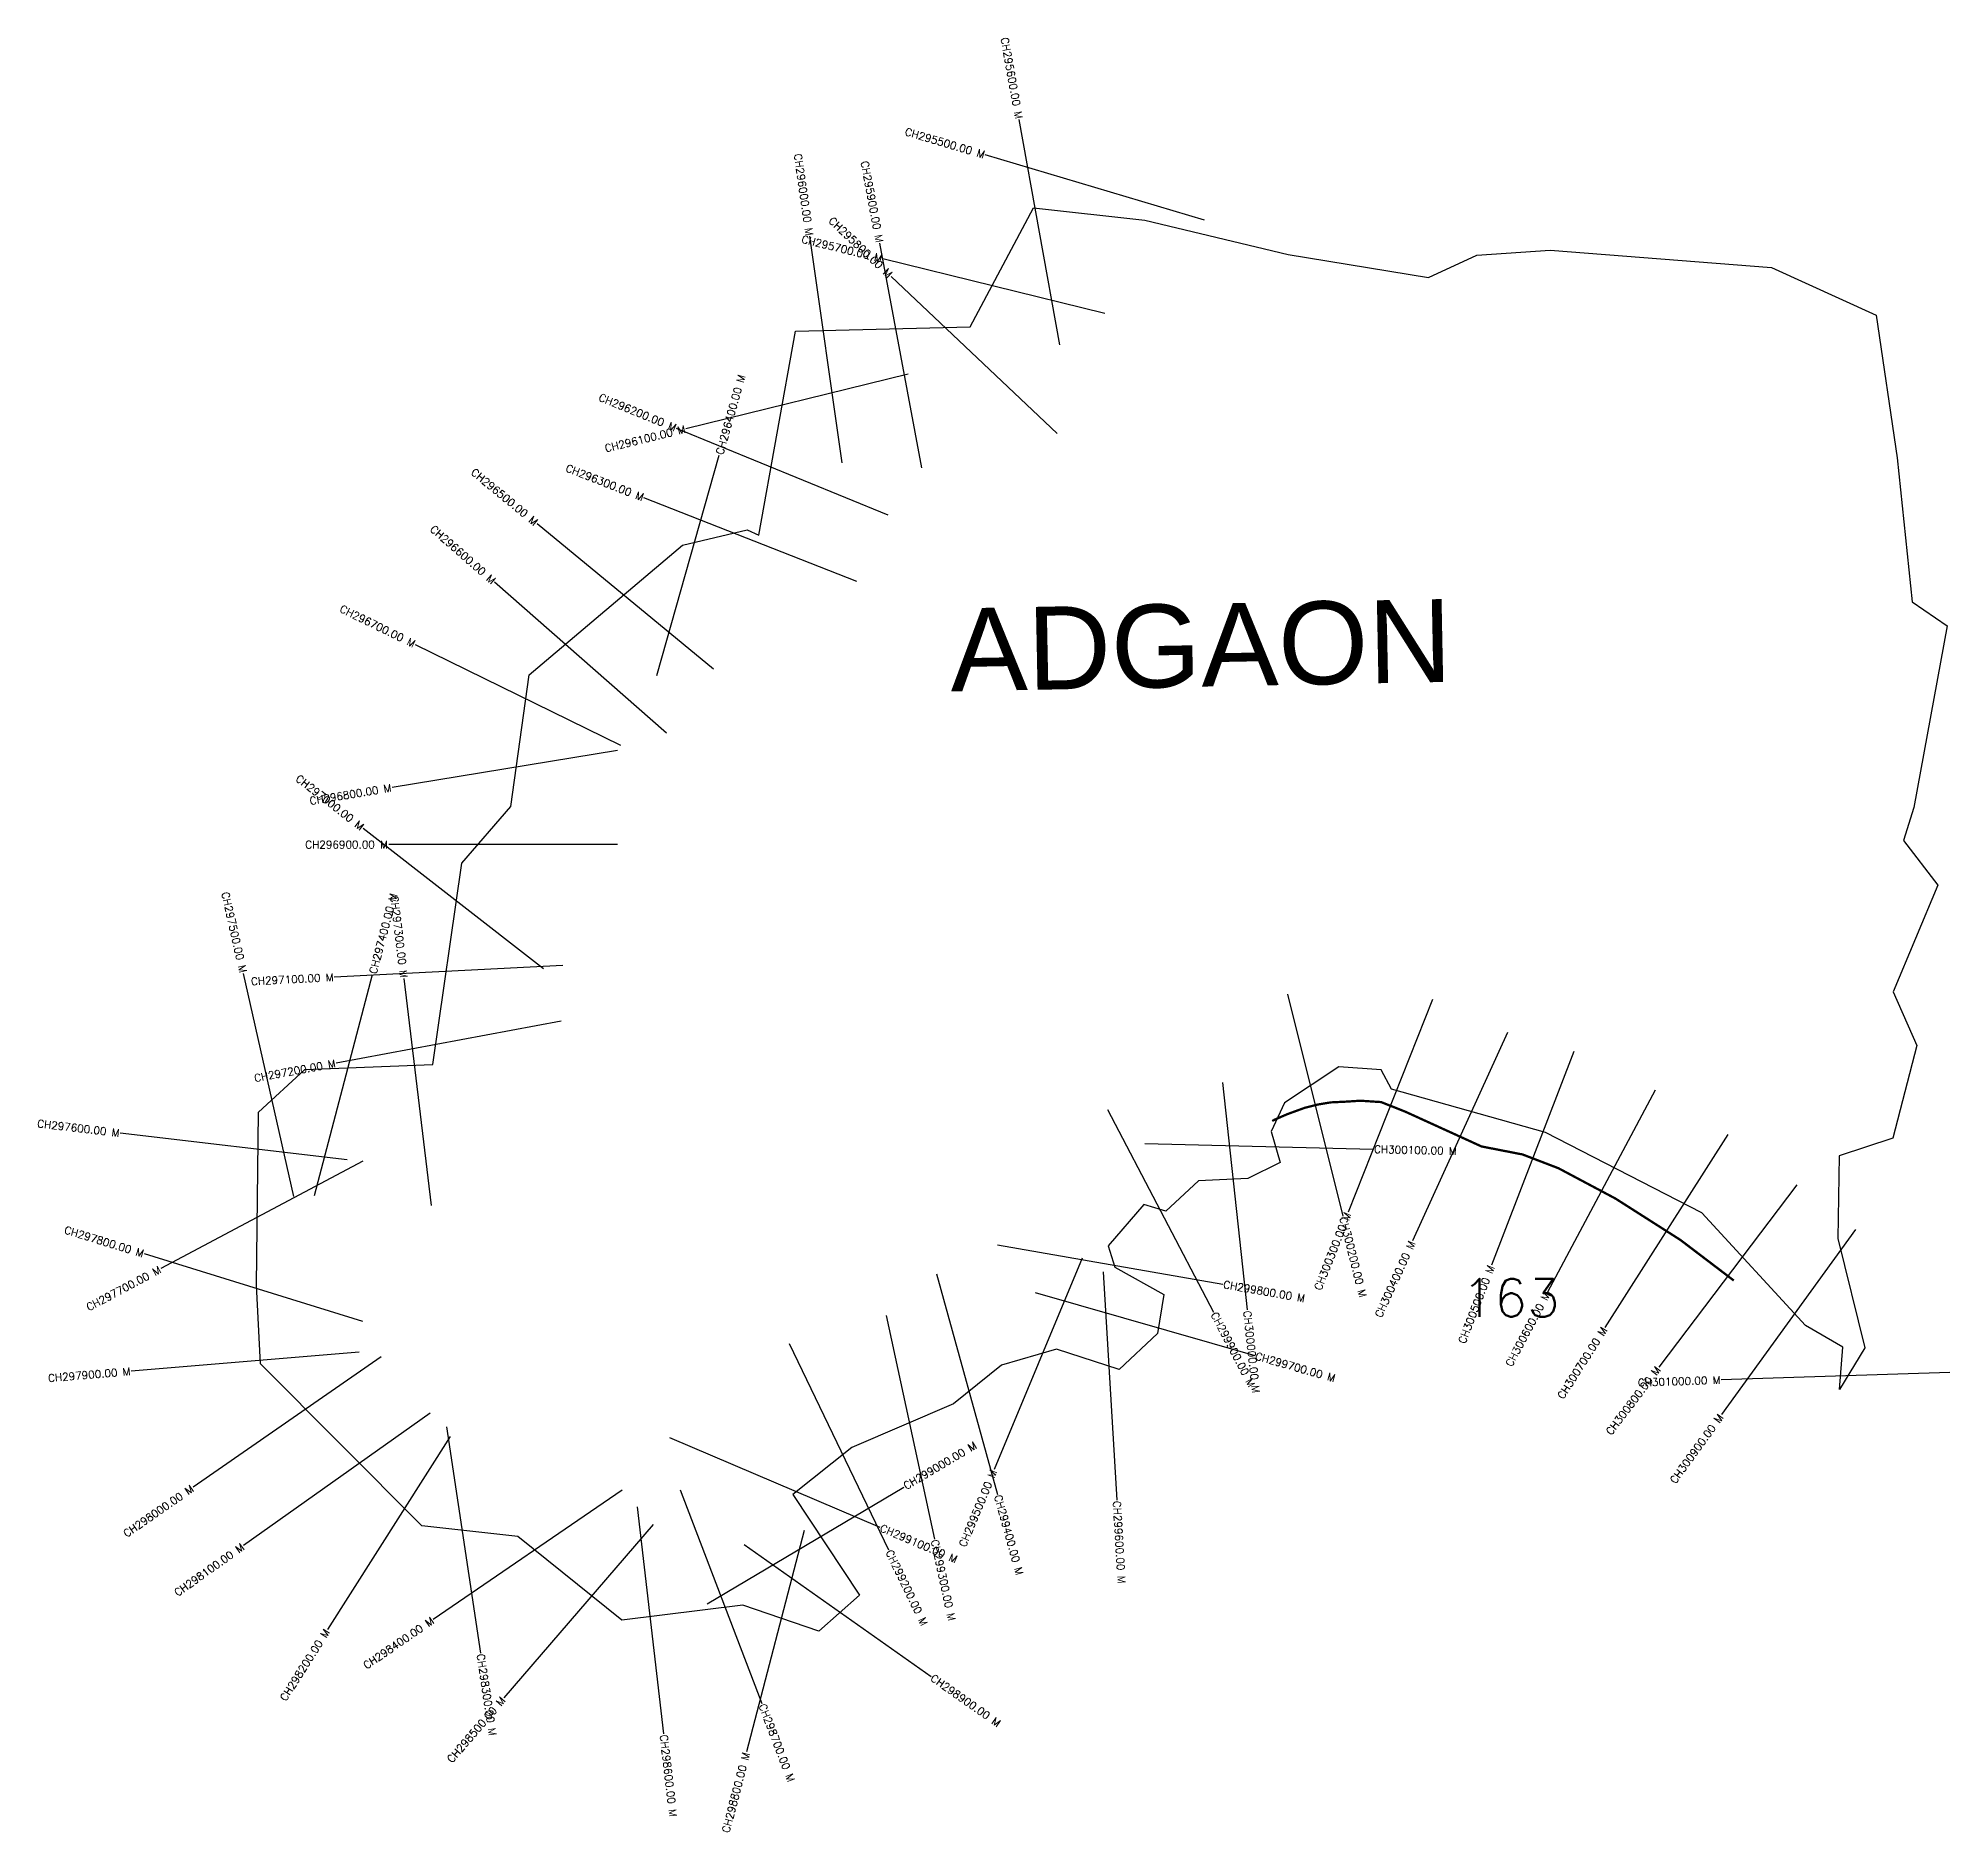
# Model space of a CAD drawing. Header units: metres. Extents: x 281006 to 283514, y 2015186 to 2017538.
import ezdxf
from ezdxf.enums import TextEntityAlignment as Align

# ---------------------------------------------------------------- set-up
doc = ezdxf.new("R2010")
doc.units = ezdxf.units.M
doc.header["$MEASUREMENT"] = 0
for name, color, linetype in [('ARTIFICIALLY PROTECTED', 4, 'Continuous'), ('CS', 134, 'Continuous'), ('CSMark', 6, 'Continuous'), ('village', 3, 'Continuous'), ('VILLAGE NAME', 250, 'Continuous')]:
    doc.layers.add(name, color=color, linetype=linetype)
doc.styles.get("Standard").update_dxf_attribs({"font": 'simplex.shx'})

msp = doc.modelspace()

# ---------------------------------------------------------------- linework, layer by layer
at = {"color": 6, "flags": 128}
msp.add_lwpolyline([(283280, 2017237.3), (283417.6, 2017174.8)], dxfattribs=at)
at = {"layer": 'ARTIFICIALLY PROTECTED', "const_width": 3, "flags": 128}
msp.add_lwpolyline([(282625.2, 2016118), (282628.3, 2016119.7), (282644.6, 2016126.8), (282667.9, 2016135.3), (282685.7, 2016139.7), (282702.1, 2016142.4), (282722.8, 2016143.4), (282740.7, 2016144.6), (282755.5, 2016143.6), (282768, 2016142.8), (282799.6, 2016130.3), (282899.8, 2016084.6), (282953.6, 2016074.1), (283000.8, 2016056), (283054, 2016027.7), (283075.6, 2016016.2), (283160.7, 2015962), (283230.7, 2015908.8)], dxfattribs=at)
at = {"layer": 'CS'}
for p, q in [((282346.4, 2017135.9), (282293.2, 2017431.2)), ((282536.3, 2017299.3), (282248.7, 2017384.8)), ((282061, 2016981.2), (282018.4, 2017278.2)), ((282165.5, 2016974.3), (282110.4, 2017269.2)), ((282405.7, 2017177.1), (282114.4, 2017248.7)), ((282343, 2017019.4), (282125.2, 2017225.6)), ((282147.4, 2017097.5), (281856.1, 2017025.8)), ((282121.4, 2016912.3), (281843.9, 2017026.2)), ((281818.1, 2016702.4), (281899.6, 2016991.1)), ((282080.4, 2016825.6), (281801, 2016935)), ((281892.2, 2016710.3), (281660.7, 2016901.2)), ((281830.6, 2016626.7), (281604.9, 2016824.4)), ((281770.8, 2016610.6), (281501.3, 2016742.5)), ((281766.5, 2016604), (281470.5, 2016555.2)), ((281669.2, 2016317.5), (281432.5, 2016501.7)), ((281766.1, 2016480.4), (281466.1, 2016480.4)), ((281341.8, 2016018.9), (281275.6, 2016311.6)), ((281368.7, 2016020.2), (281445, 2016310.3)), ((281694.4, 2016321.9), (281394.8, 2016306.7)), ((281522.2, 2016007), (281486.3, 2016304.8)), ((282645.2, 2016284.2), (282717.9, 2015993.2)), ((282835.5, 2016277.4), (282724.9, 2015998.5)), ((281692.4, 2016248.8), (281397.4, 2016194)), ((282933.8, 2016233.9), (282809.4, 2015960.9)), ((283020.7, 2016209), (282913, 2015929)), ((282559.8, 2016168.4), (282592.2, 2015870.2)), ((283127.4, 2016158.5), (282986.5, 2015893.6)), ((282409.2, 2016133.1), (282548.2, 2015867.3)), ((281411.8, 2016067), (281113.9, 2016102.1)), ((282457.9, 2016088.4), (282757.8, 2016081.2)), ((283222.7, 2016100.3), (283061.6, 2015847.3)), ((281432, 2016065.4), (281167.2, 2015924.4)), ((283313.5, 2016034.3), (283132.2, 2015795.3)), ((283390.5, 2015975.8), (283214.4, 2015732.9)), ((282264.7, 2015955.7), (282560.3, 2015904.1)), ((281432.3, 2015855.2), (281145.6, 2015943.6)), ((282375.8, 2015938.1), (282260.5, 2015661.1)), ((282184.7, 2015917.5), (282264.9, 2015628.4)), ((282403.4, 2015920.2), (282421.2, 2015620.8)), ((282314, 2015893), (282602.5, 2015810.5)), ((282118.8, 2015863), (282182.1, 2015569.7)), ((281991.7, 2015826), (282121.9, 2015555.7)), ((281427.4, 2015815), (281128.4, 2015789.9)), ((281456.1, 2015808.8), (281209.5, 2015638)), ((283514, 2015788.1), (283214.2, 2015778.5)), ((281520.5, 2015734.7), (281275.7, 2015561.4)), ((281546.9, 2015704.3), (281385.8, 2015451.2)), ((281541.8, 2015716.8), (281586.5, 2015420.2)), ((281834.6, 2015702.9), (282110.6, 2015585.5)), ((281772.3, 2015633.9), (281524.6, 2015464.5)), ((281848.7, 2015634.5), (281955.7, 2015354.2)), ((281883.9, 2015485), (282141.9, 2015638)), ((281792.1, 2015612.2), (281826.8, 2015314.2)), ((281813, 2015588.7), (281617.1, 2015361.5)), ((282011.1, 2015581.2), (281935.6, 2015290.9)), ((281932.6, 2015562.5), (282177.9, 2015389.7))]:
    msp.add_line(p, q, dxfattribs=at)
at = {"layer": 'village', "color": 6}
for points in [[(283373.8, 2015821.4, 0), (283324.8, 2015849.9, 0), (283188.8, 2015997.5, 0), (282983.8, 2016103.1, 0), (282781.7, 2016159.6, 0), (282768, 2016185.3, 0), (282712.4, 2016189.1, 0), (282641.3, 2016142, 0), (282624, 2016104.4, 0), (282635.7, 2016063.4, 0), (282593.3, 2016042.4, 0), (282528.4, 2016039.5, 0), (282485.5, 2015999.6, 0), (282456.9, 2016008.5, 0), (282409.9, 2015954.5, 0), (282418.8, 2015926.5, 0), (282483.2, 2015890.3, 0), (282474.5, 2015839.2, 0), (282424.4, 2015792.1, 0), (282342.4, 2015818.6, 0), (282270.2, 2015797.9, 0), (282207, 2015747.3, 0), (282073.8, 2015690, 0), (281996.1, 2015628, 0), (282083.8, 2015496.1, 0), (282030.2, 2015448.9, 0), (281930.6, 2015483.1, 0), (281771.9, 2015463.4, 0), (281635.7, 2015573, 0), (281509.5, 2015587.3, 0), (281297.8, 2015799.5, 0), (281292.9, 2015902.5, 0), (281295.2, 2016129.5, 0), (281355.9, 2016185.4, 0), (281523.9, 2016192.2, 0), (281562.1, 2016456, 0), (281626.5, 2016530.5, 0), (281650.6, 2016703, 0), (281851.5, 2016873.3, 0), (281936.2, 2016893.2, 0), (281951.8, 2016886.2, 0), (281999.9, 2017153.9, 0), (282228.8, 2017159.3, 0), (282311.9, 2017315.3, 0), (282458.2, 2017299.2, 0), (282646.3, 2017254.2, 0), (282830.4, 2017224.3, 0), (282893.4, 2017253.6, 0), (282989.8, 2017259.8, 0), (283280, 2017237.3, 0)], [(283417.6, 2017174.8, 0), (283445.2, 2016987.6, 0), (283464.9, 2016798.9, 0), (283510.5, 2016767.5, 0), (283466.9, 2016529.2, 0), (283453.3, 2016485.8, 0), (283498.2, 2016427.4, 0), (283439.8, 2016287.3, 0), (283470.9, 2016216.8, 0), (283439.5, 2016095.3, 0), (283369, 2016072.4, 0), (283367.3, 2015964, 0), (283402.6, 2015820.7, 0), (283369.6, 2015766.1, 0), (283373.8, 2015821.4, 0)]]:
    msp.add_polyline3d(points, dxfattribs=at)

# ---------------------------------------------------------------- texts
at = {"insert": (282873.6, 2015911.1), "char_height": 50, "attachment_point": 1}
msp.add_mtext_dynamic_manual_height_columns('163', width=84.374, gutter_width=1, heights=[74.2], dxfattribs=at)
at = {"layer": 'CSMark'}
for s, rotation, p in [('CH295600.00 M', 280.1998, (282293.1, 2017432.2)), ('CH295500.00 M', 343.4517, (282247.8, 2017385)), ('CH296000.00 M', 278.1703, (282018.2, 2017279.1)), ('CH295900.00 M', 280.5751, (282110.2, 2017270.2)), ('CH295800.00 M', 316.5635, (282124.5, 2017226.3)), ('CH295700.00 M', 346.1923, (282113.4, 2017248.9)), ('CH296200.00 M', 337.7017, (281842.9, 2017026.6)), ('CH296100.00 M', 13.8291, (281855.1, 2017025.6)), ('CH296500.00 M', 320.4973, (281659.9, 2016901.8)), ('CH296300.00 M', 338.604, (281800.1, 2016935.4)), ('CH296600.00 M', 318.7933, (281604.2, 2016825)), ('CH296700.00 M', 333.9175, (281500.4, 2016743)), ('CH297000.00 M', 322.1076, (281431.7, 2016502.4)), ('CH296800.00 M', 9.351, (281469.5, 2016555.1)), ('CH297500.00 M', 282.7343, (281275.4, 2016312.5)), ('CH297300.00 M', 276.8773, (281486.2, 2016305.8)), ('CH297100.00 M', 2.9126, (281393.8, 2016306.6)), ('CH297200.00 M', 10.5272, (281396.4, 2016193.8)), ('CH297600.00 M', 353.2815, (281112.9, 2016102.2)), ('CH297800.00 M', 342.8741, (281144.7, 2015943.8)), ('CH300300.00 M', 68.3701, (282724.5, 2015997.6)), ('CH300400.00 M', 65.4976, (282809, 2015960)), ('CH297700.00 M', 28.0359, (281166.3, 2015923.9)), ('CH300500.00 M', 68.9468, (282912.6, 2015928.1)), ('CH300600.00 M', 61.9891, (282986, 2015892.8)), ('CH300700.00 M', 57.5203, (283061.1, 2015846.4)), ('CH297900.00 M', 4.8, (281127.4, 2015789.8)), ('CH300800.00 M', 52.8083, (283131.6, 2015794.5)), ('CH301000.00 M', 1.8311, (283213.2, 2015778.4)), ('CH300900.00 M', 54.0517, (283213.8, 2015732.1)), ('CH299500.00 M', 67.3929, (282260.1, 2015660.2)), ('CH298000.00 M', 34.7043, (281208.7, 2015637.4)), ('CH298100.00 M', 35.2913, (281274.9, 2015560.8)), ('CH298200.00 M', 57.523, (281385.3, 2015450.4)), ('CH298400.00 M', 34.3661, (281523.8, 2015464)), ('CH298500.00 M', 49.2292, (281616.4, 2015360.8)), ('CH298800.00 M', 75.4199, (281935.3, 2015289.9))]:
    msp.add_text(s, height=10, rotation=rotation, dxfattribs=at).set_placement(p, align=Align.MIDDLE_RIGHT)
for s, rotation, p in [('CH296400.00 M', 74.2352, (281899.9, 2016992.1)), ('CH297400.00 M', 75.2748, (281445.2, 2016311.3)), ('CH300100.00 M', 358.6104, (282758.8, 2016081.1)), ('CH300200.00 M', 284.0304, (282718.2, 2015992.2)), ('CH299800.00 M', 350.0898, (282561.3, 2015903.9)), ('CH299900.00 M', 297.6128, (282548.7, 2015866.4)), ('CH300000.00 M', 276.1907, (282592.3, 2015869.2)), ('CH299700.00 M', 344.0453, (282603.4, 2015810.2)), ('CH299000.00 M', 30.6777, (282142.7, 2015638.5)), ('CH299400.00 M', 285.5149, (282265.2, 2015627.4)), ('CH299600.00 M', 273.4043, (282421.3, 2015619.8)), ('CH299100.00 M', 336.953, (282111.6, 2015585.1)), ('CH299200.00 M', 295.7085, (282122.3, 2015554.8)), ('CH299300.00 M', 282.1763, (282182.3, 2015568.8)), ('CH298300.00 M', 278.5666, (281586.6, 2015419.2)), ('CH298900.00 M', 324.8324, (282178.7, 2015389.2)), ('CH298700.00 M', 290.8857, (281956, 2015353.3)), ('CH298600.00 M', 276.6461, (281826.9, 2015313.3))]:
    msp.add_text(s, height=10, rotation=rotation, dxfattribs=at).set_placement(p, align=Align.MIDDLE_LEFT)
msp.add_text('CH296900.00 M', height=10, dxfattribs=at).set_placement((281465.1, 2016480.4), align=Align.MIDDLE_RIGHT)
at = {"layer": 'VILLAGE NAME', "insert": (282201.5, 2016790), "char_height": 108.748, "attachment_point": 1, "rotation": 1.1028}
msp.add_mtext_dynamic_manual_height_columns('{\\fArial|b0|i0|c0|p34;ADGAON}', width=726.929, gutter_width=543.7, heights=[0], dxfattribs=at)

doc.saveas('drawing.dxf')
